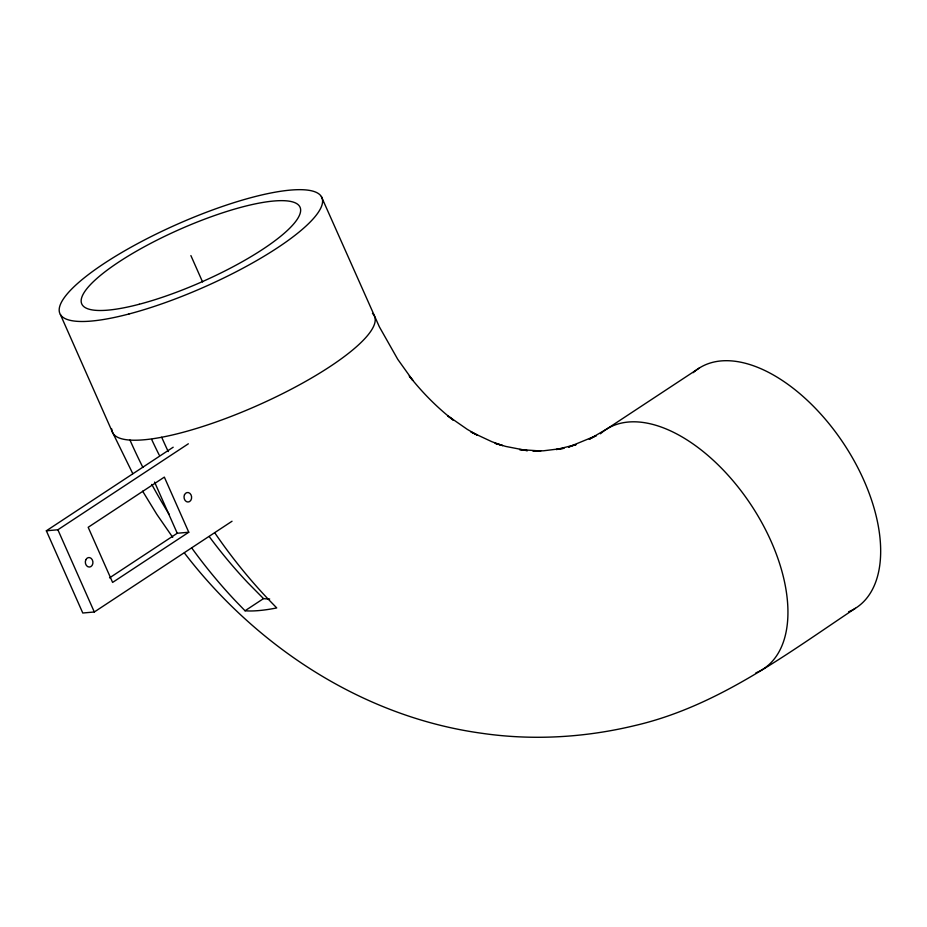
<?xml version="1.0" encoding="UTF-8"?>
<svg xmlns="http://www.w3.org/2000/svg" width="927" height="927" viewBox="0 0 927 927"><rect width="100%" height="100%" fill="white"/><g stroke="black" fill="none" stroke-linecap="round" stroke-linejoin="round"><path stroke-width="1.39" d="M232.028 521.241L94.311 611.982L82.781 613.014L46.35 530.789L173.187 447.208M46.35 530.789L57.88 529.769L188.343 443.801M109.537 577.869L177.242 533.257L188.772 532.237L164.346 477.115L88.181 527.301L112.607 582.423L188.772 532.237M191.611 547.787A546.698 434.902 84.9 0 0 235.782 601.206L245.041 610.766L263.5 598.599A109.328 26.083 -23.9 0 0 269.699 598.993M699.445 367.938L606.721 429.039L589.282 439.247L596.316 435.62L568.587 447.046L576.154 444.578L556.362 449.525L564.056 448.262L543.523 450.789L532.967 451.09L540.754 450.974L519.56 449.56L527.428 450.649L505.783 446.432L495.076 443.28L502.596 445.597L491.889 441.715L470.962 431.947L477.683 435.366L467.347 429.398L447.614 415.69L453.118 419.989C436.779 407.185 422.121 392.318 409.282 376.014L412.793 380.371L397.753 359.317L379.328 326.767L321.356 196.57M855.412 608.286C786.42 654.288 717.521 706.397 635.076 725.517C585.064 737.614 532.793 740.696 481.831 733.28C363.349 717.023 256.512 646.965 184.392 552.955M263.5 598.599L247.972 582.898A522.318 415.516 84.9 0 1 209.247 536.594M172.712 537.347L156.756 514.253L142.631 491.183M132.793 473.674L112.41 432.098L60.417 314.589M190.892 255.585L202.573 281.959M154.566 482.075L177.242 533.257M57.88 529.769L94.311 611.982M372.445 313.43A143.268 34.172 -23.9 0 1 257.463 405.493A143.268 34.172 -23.9 0 1 111.785 429.016M169.12 514.265A546.698 434.902 84.9 0 1 151.785 484.427M142.885 467.405A546.698 434.902 84.9 0 1 129.977 440.07M600.464 433.778A143.268 79.803 56.6 0 1 752.226 506.663A143.268 79.803 56.6 0 1 755.864 672.886M693.187 372.677A143.268 79.803 56.6 0 1 844.961 445.563A143.268 79.803 56.6 0 1 848.587 611.785M245.041 610.766A132.121 31.518 -23.9 0 0 276.744 607.938L267.486 598.39A546.698 434.902 84.9 0 1 214.763 532.805M168.239 451.565A546.698 434.902 84.9 0 1 161.68 437.243M159.212 455.041A522.318 415.516 84.9 0 1 151.669 439.479M184.45 494.867A4.774 3.801 84.9 0 0 187.972 502.017A4.774 3.801 84.9 0 0 191.043 494.879A4.774 3.801 84.9 0 0 184.45 494.867M85.759 559.896A4.774 3.801 84.9 0 0 89.282 567.057A4.774 3.801 84.9 0 0 92.352 559.908A4.774 3.801 84.9 0 0 85.759 559.896M128.98 313.975A143.268 34.172 -23.9 0 0 322.526 199.908A143.268 34.172 -23.9 0 0 121.17 252.862A143.268 34.172 -23.9 0 0 128.98 313.975M139.293 304.241A119.386 28.482 -23.9 0 0 300.58 209.178A119.386 28.482 -23.9 0 0 132.781 253.314A119.386 28.482 -23.9 0 0 139.293 304.241"/></g></svg>
